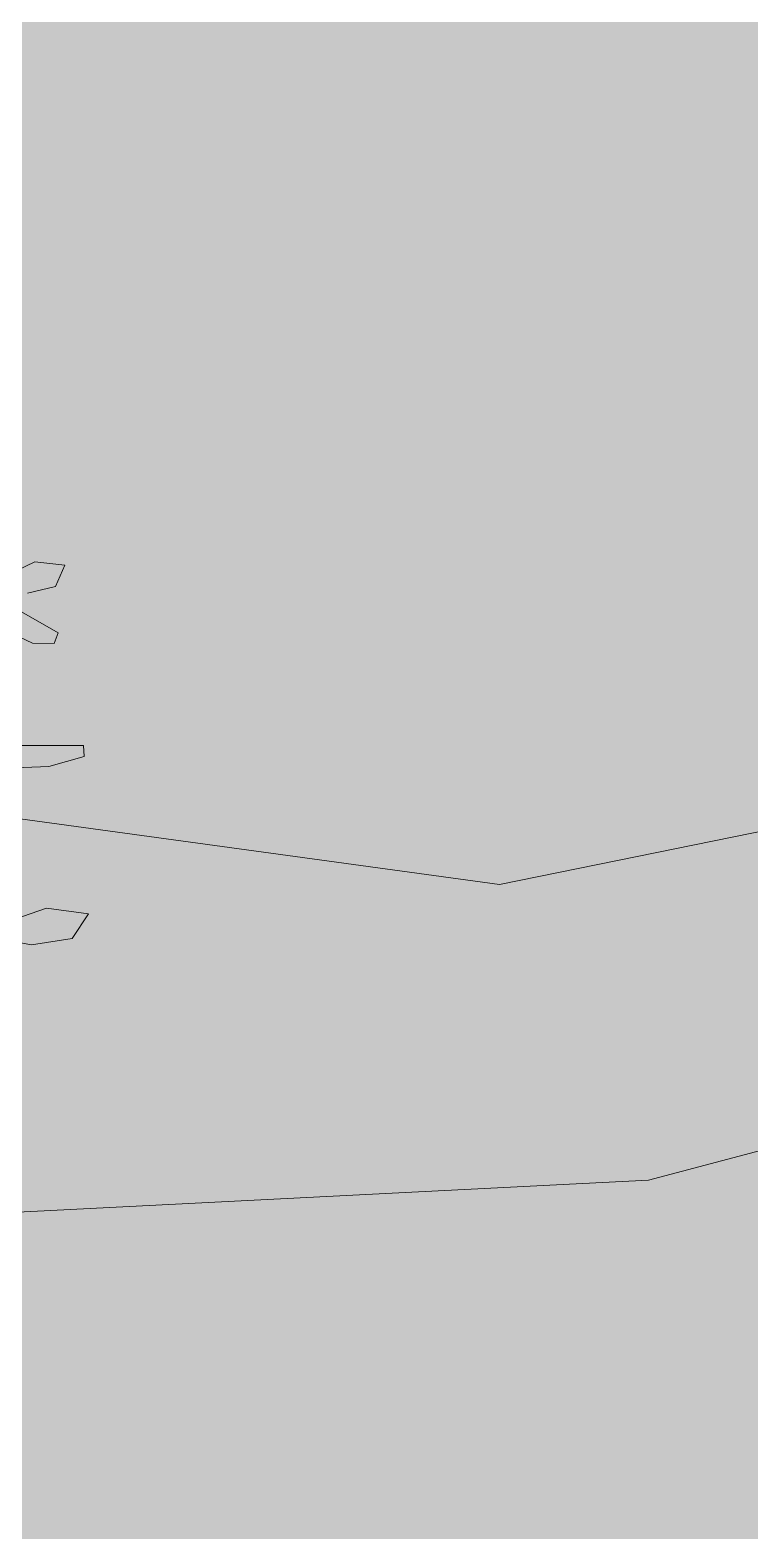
# Model space of a CAD drawing. Header units: inches. Extents: x 218980 to 233865, y 587194 to 599270.
# Drawn here: x 219020.04 to 219025.07, y 587380.04 to 587390.52 of the extents above; entities that cross this region are included whole.
import ezdxf

# ---------------------------------------------------------------- set-up
doc = ezdxf.new("R2010")
doc.units = ezdxf.units.IN
doc.header["$MEASUREMENT"] = 0
doc.linetypes.add('01', pattern=[0])
doc.layers.get('0').update_dxf_attribs({"lineweight": 0})
doc.layers.add('Minor Contour', color=250, linetype='Continuous', lineweight=0)
doc.layers.add('Proposed Urban Design', color=250, linetype='Continuous', lineweight=0)
doc.layers.add('Open Space Within Settlement Passive', color=7, linetype='01', lineweight=0, true_color=0xcbe279)

# ---------------------------------------------------------------- blocks, each defined once
blk = doc.blocks.new('tree2')
at = {"color": 62}
for p, q in [((325201.825, 3048394.524), (325202.009, 3048394.611)), ((325202.009, 3048394.611), (325202.219, 3048394.588)), ((325202.219, 3048394.588), (325202.153, 3048394.44)), ((325202.153, 3048394.44), (325201.959, 3048394.394)), ((325201.9, 3048394.271), (325202.173, 3048394.116)), ((325202.143, 3048394.041), (325201.993, 3048394.043)), ((325202.173, 3048394.116), (325202.143, 3048394.041))]:
    blk.add_line(p, q, dxfattribs=at)
at = {"color": 64}
for p, q in [((325201.993, 3048394.043), (325201.776, 3048394.146)), ((325201.785, 3048393.33), (325202.349, 3048393.33)), ((325202.349, 3048393.33), (325202.354, 3048393.253)), ((325202.107, 3048393.184), (325201.673, 3048393.167)), ((325202.354, 3048393.253), (325202.107, 3048393.184)), ((325201.817, 3048392.099), (325202.09, 3048392.194)), ((325202.09, 3048392.194), (325202.384, 3048392.155)), ((325202.384, 3048392.155), (325202.269, 3048391.982)), ((325202.269, 3048391.982), (325201.987, 3048391.938))]:
    blk.add_line(p, q, dxfattribs=at)
at = {"color": 66}
blk.add_line((325201.987, 3048391.938), (325201.788, 3048391.975), dxfattribs=at)

msp = doc.modelspace()

# ---------------------------------------------------------------- hatches: boundary and pattern name
at = {"layer": 'Open Space Within Settlement Passive'}
h = msp.add_hatch(color=256, dxfattribs=at)
h.dxf.hatch_style = 1
h.paths.add_polyline_path([(219005.365, 587428.465), (219007.511, 587431.444), (218991.285, 587443.136), (218991.841, 587441.632), (219001.372, 587412.667), (219011.65, 587392.01), (219013.407, 587378.786), (219026.788, 587368.102), (219038.837, 587384.825), (219019.283, 587398.741), (219028.637, 587411.723), (219022.389, 587416.169)])

# ---------------------------------------------------------------- linework, layer by layer
at = {"layer": 'Minor Contour'}
for points in [[(219011.959, 587389.689), (219015.914, 587386.17), (219019.391, 587385.091), (219023.317, 587384.555), (219028.349, 587385.579)], [(219012.601, 587384.856), (219013.911, 587383.533), (219015.952, 587382.786), (219018.804, 587382.209), (219024.357, 587382.49), (219031.658, 587384.424), (219035.925, 587384.477), (219039.177, 587383.322), (219043.678, 587383.329), (219048.872, 587382.281), (219056.812, 587380.248), (219059.121, 587380.184), (219061.612, 587380.45), (219065.17, 587381.391), (219068.487, 587382.376), (219070.182, 587383.049), (219072.675, 587383.049), (219075.557, 587382.641), (219077.139, 587381.006), (219080.39, 587379.717)]]:
    msp.add_lwpolyline(points, dxfattribs=at)

# ---------------------------------------------------------------- block references
at = {"layer": 'Proposed Urban Design'}
msp.add_blockref('tree2', (-106181.936, -2461007.805), dxfattribs=at)

doc.saveas('drawing.dxf')
